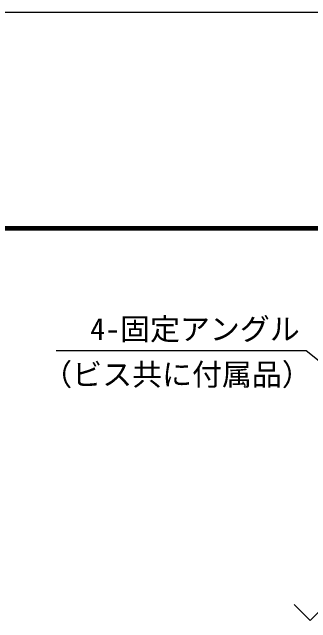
# Model space of a CAD drawing. Units: millimetres, scale not verified. Extents: x -8910 to 8910, y -6308 to 6308.
# Drawn here: x -1341 to -593, y 4776 to 6308 of the extents above; entities that cross this region are included whole.
import ezdxf
from ezdxf.enums import TextEntityAlignment as Align

# ---------------------------------------------------------------- set-up
doc = ezdxf.new("R2010")
doc.units = ezdxf.units.MM
doc.header["$LTSCALE"] = 30
for name, color, linetype, lineweight in [('0-4_製作', 4, 'Continuous', 25), ('0-8_07', 3, 'Continuous', 25), ('1-5_図面枠', 7, 'Continuous', 25), ('1-6_Axis_waku', 7, 'Continuous', 25)]:
    doc.layers.add(name, color=color, linetype=linetype, lineweight=lineweight)
doc.styles.add('ＭＳ ゴシック', font='')
doc.styles.get('ＭＳ ゴシック').set_extended_font_data('MS Gothic')

msp = doc.modelspace()

# ---------------------------------------------------------------- linework, layer by layer
at = {"layer": '0-4_製作'}
for p, q in [((-604.24, 5457.75), (-1230.51, 5457.75)), ((-403.04, 5297.64), (-604.24, 5457.75))]:
    msp.add_line(p, q, dxfattribs=at)
at = {"layer": '0-8_07', "color": 7}
msp.add_lwpolyline([(-634.61, 4821.73), (-594.62, 4781.73), (-514.62, 4861.73), (-474.62, 4821.73)], dxfattribs=at)
at = {"layer": '1-5_図面枠'}
msp.add_lwpolyline([(-8910, -6307.5), (-8910, 6307.5), (8910, 6307.5), (8910, -6307.5)], close=True, dxfattribs=at)
at = {"layer": '1-6_Axis_waku'}
for p, q in [((-7778.4, 5769.9), (8408.4, 5769.9)), ((-7777.8, 5769.3), (8407.8, 5769.3)), ((-7777.2, 5768.7), (8407.2, 5768.7)), ((-7776.6, 5768.1), (8406.6, 5768.1)), ((-7776, 5767.5), (8406, 5767.5)), ((-7775.4, 5766.9), (8405.4, 5766.9)), ((-7774.8, 5766.3), (8404.8, 5766.3)), ((-7774.2, 5765.7), (8404.2, 5765.7)), ((-7773.6, 5765.1), (8403.6, 5765.1)), ((-7773, 5764.5), (8403, 5764.5)), ((-7772.4, 5763.9), (8402.4, 5763.9)), ((-7771.8, 5763.3), (8401.8, 5763.3)), ((-7771.2, 5762.7), (8401.2, 5762.7)), ((-7770.6, 5762.1), (8400.6, 5762.1)), ((-7770, 5761.5), (8400, 5761.5))]:
    msp.add_line(p, q, dxfattribs=at)

# ---------------------------------------------------------------- texts
at = {"layer": '0-8_07', "color": 4, "style": 'ＭＳ ゴシック'}
for s, p in [('4-固定アングル', (-1145.23, 5468.83)), ('（ビス共に付属品）', (-1265.39, 5354.99))]:
    msp.add_text(s, height=54.99, dxfattribs=at).set_placement(p, align=Align.BOTTOM_LEFT)

doc.saveas('drawing.dxf')
